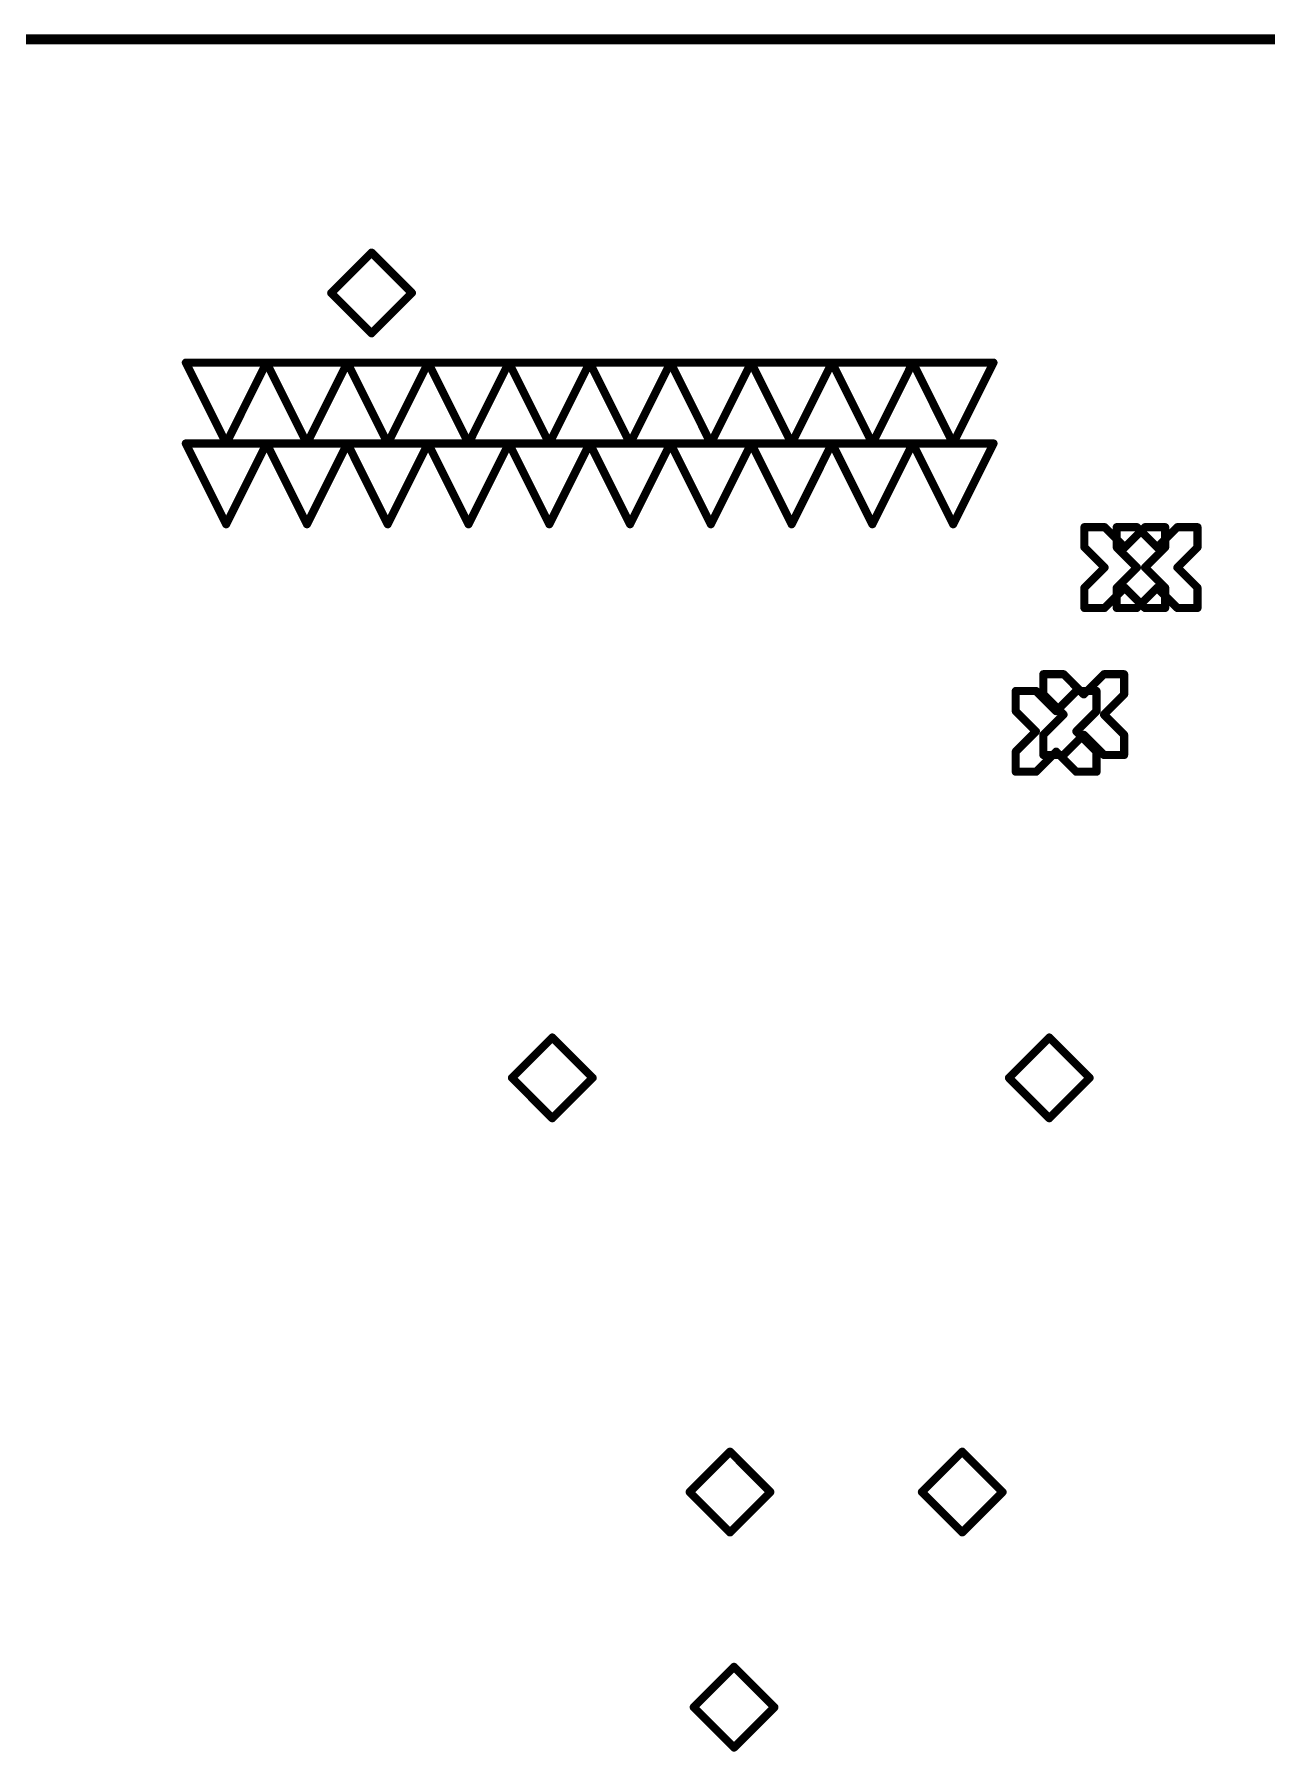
# Model space of a CAD drawing. Header units: inches. Extents: x 0 to 280, y 0 to 265.
# Drawn here: x 172.95 to 203.46, y 147.63 to 190.12 of the extents above; entities that cross this region are included whole.
import ezdxf

# ---------------------------------------------------------------- set-up
doc = ezdxf.new("R2010")
doc.units = ezdxf.units.IN
doc.layers.add('Board', color=6, linetype='Continuous')
doc.layers.add('Drill Drawing', color=1, linetype='Continuous')

msp = doc.modelspace()

# ---------------------------------------------------------------- linework, layer by layer
at = {"layer": 'Board'}
msp.add_lwpolyline([(0, 190, 0.25, 0.25, 0), (280, 190, 0.25, 0.25, 0)], format="xyseb", dxfattribs=at)
at = {"layer": 'Drill Drawing'}
for points in [[(180.3, 183.725, 0.2, 0.2, 0), (181.3, 184.725, 0.2, 0.2, 0)], [(181.3, 184.725, 0.2, 0.2, 0), (182.3, 183.725, 0.2, 0.2, 0)], [(180.3, 183.725, 0.2, 0.2, 0), (181.3, 182.725, 0.2, 0.2, 0)], [(181.3, 182.725, 0.2, 0.2, 0), (182.3, 183.725, 0.2, 0.2, 0)], [(176.7, 182, 0.2, 0.2, 0), (178.7, 182, 0.2, 0.2, 0)], [(176.7, 182, 0.2, 0.2, 0), (177.7, 180, 0.2, 0.2, 0)], [(177.7, 180, 0.2, 0.2, 0), (178.7, 182, 0.2, 0.2, 0)], [(178.7, 182, 0.2, 0.2, 0), (180.7, 182, 0.2, 0.2, 0)], [(178.7, 182, 0.2, 0.2, 0), (179.7, 180, 0.2, 0.2, 0)], [(179.7, 180, 0.2, 0.2, 0), (180.7, 182, 0.2, 0.2, 0)], [(180.7, 182, 0.2, 0.2, 0), (182.7, 182, 0.2, 0.2, 0)], [(180.7, 182, 0.2, 0.2, 0), (181.7, 180, 0.2, 0.2, 0)], [(181.7, 180, 0.2, 0.2, 0), (182.7, 182, 0.2, 0.2, 0)], [(182.7, 182, 0.2, 0.2, 0), (184.7, 182, 0.2, 0.2, 0)], [(182.7, 182, 0.2, 0.2, 0), (183.7, 180, 0.2, 0.2, 0)], [(183.7, 180, 0.2, 0.2, 0), (184.7, 182, 0.2, 0.2, 0)], [(184.7, 182, 0.2, 0.2, 0), (186.7, 182, 0.2, 0.2, 0)], [(184.7, 182, 0.2, 0.2, 0), (185.7, 180, 0.2, 0.2, 0)], [(185.7, 180, 0.2, 0.2, 0), (186.7, 182, 0.2, 0.2, 0)], [(186.7, 182, 0.2, 0.2, 0), (188.7, 182, 0.2, 0.2, 0)], [(186.7, 182, 0.2, 0.2, 0), (187.7, 180, 0.2, 0.2, 0)], [(187.7, 180, 0.2, 0.2, 0), (188.7, 182, 0.2, 0.2, 0)], [(188.7, 182, 0.2, 0.2, 0), (190.7, 182, 0.2, 0.2, 0)], [(188.7, 182, 0.2, 0.2, 0), (189.7, 180, 0.2, 0.2, 0)], [(189.7, 180, 0.2, 0.2, 0), (190.7, 182, 0.2, 0.2, 0)], [(190.7, 182, 0.2, 0.2, 0), (192.7, 182, 0.2, 0.2, 0)], [(190.7, 182, 0.2, 0.2, 0), (191.7, 180, 0.2, 0.2, 0)], [(191.7, 180, 0.2, 0.2, 0), (192.7, 182, 0.2, 0.2, 0)], [(192.7, 182, 0.2, 0.2, 0), (194.7, 182, 0.2, 0.2, 0)], [(192.7, 182, 0.2, 0.2, 0), (193.7, 180, 0.2, 0.2, 0)], [(193.7, 180, 0.2, 0.2, 0), (194.7, 182, 0.2, 0.2, 0)], [(194.7, 182, 0.2, 0.2, 0), (196.7, 182, 0.2, 0.2, 0)], [(194.7, 182, 0.2, 0.2, 0), (195.7, 180, 0.2, 0.2, 0)], [(195.7, 180, 0.2, 0.2, 0), (196.7, 182, 0.2, 0.2, 0)], [(176.7, 180, 0.2, 0.2, 0), (178.7, 180, 0.2, 0.2, 0)], [(176.7, 180, 0.2, 0.2, 0), (177.7, 178, 0.2, 0.2, 0)], [(177.7, 178, 0.2, 0.2, 0), (178.7, 180, 0.2, 0.2, 0)], [(178.7, 180, 0.2, 0.2, 0), (180.7, 180, 0.2, 0.2, 0)], [(178.7, 180, 0.2, 0.2, 0), (179.7, 178, 0.2, 0.2, 0)], [(179.7, 178, 0.2, 0.2, 0), (180.7, 180, 0.2, 0.2, 0)], [(180.7, 180, 0.2, 0.2, 0), (182.7, 180, 0.2, 0.2, 0)], [(180.7, 180, 0.2, 0.2, 0), (181.7, 178, 0.2, 0.2, 0)], [(181.7, 178, 0.2, 0.2, 0), (182.7, 180, 0.2, 0.2, 0)], [(182.7, 180, 0.2, 0.2, 0), (184.7, 180, 0.2, 0.2, 0)], [(182.7, 180, 0.2, 0.2, 0), (183.7, 178, 0.2, 0.2, 0)], [(183.7, 178, 0.2, 0.2, 0), (184.7, 180, 0.2, 0.2, 0)], [(184.7, 180, 0.2, 0.2, 0), (186.7, 180, 0.2, 0.2, 0)], [(184.7, 180, 0.2, 0.2, 0), (185.7, 178, 0.2, 0.2, 0)], [(185.7, 178, 0.2, 0.2, 0), (186.7, 180, 0.2, 0.2, 0)], [(186.7, 180, 0.2, 0.2, 0), (188.7, 180, 0.2, 0.2, 0)], [(186.7, 180, 0.2, 0.2, 0), (187.7, 178, 0.2, 0.2, 0)], [(187.7, 178, 0.2, 0.2, 0), (188.7, 180, 0.2, 0.2, 0)], [(188.7, 180, 0.2, 0.2, 0), (190.7, 180, 0.2, 0.2, 0)], [(188.7, 180, 0.2, 0.2, 0), (189.7, 178, 0.2, 0.2, 0)], [(189.7, 178, 0.2, 0.2, 0), (190.7, 180, 0.2, 0.2, 0)], [(190.7, 180, 0.2, 0.2, 0), (192.7, 180, 0.2, 0.2, 0)], [(190.7, 180, 0.2, 0.2, 0), (191.7, 178, 0.2, 0.2, 0)], [(191.7, 178, 0.2, 0.2, 0), (192.7, 180, 0.2, 0.2, 0)], [(192.7, 180, 0.2, 0.2, 0), (194.7, 180, 0.2, 0.2, 0)], [(192.7, 180, 0.2, 0.2, 0), (193.7, 178, 0.2, 0.2, 0)], [(193.7, 178, 0.2, 0.2, 0), (194.7, 180, 0.2, 0.2, 0)], [(194.7, 180, 0.2, 0.2, 0), (196.7, 180, 0.2, 0.2, 0)], [(194.7, 180, 0.2, 0.2, 0), (195.7, 178, 0.2, 0.2, 0)], [(195.7, 178, 0.2, 0.2, 0), (196.7, 180, 0.2, 0.2, 0)], [(198.95, 177.429, 0.2, 0.2, 0), (198.95, 177.929, 0.2, 0.2, 0)], [(198.95, 177.929, 0.2, 0.2, 0), (199.45, 177.929, 0.2, 0.2, 0)], [(199.45, 177.929, 0.2, 0.2, 0), (199.95, 177.429, 0.2, 0.2, 0)], [(199.75, 177.429, 0.2, 0.2, 0), (199.75, 177.929, 0.2, 0.2, 0)], [(199.75, 177.929, 0.2, 0.2, 0), (200.25, 177.929, 0.2, 0.2, 0)], [(199.95, 177.429, 0.2, 0.2, 0), (200.45, 177.929, 0.2, 0.2, 0)], [(200.25, 177.929, 0.2, 0.2, 0), (200.75, 177.429, 0.2, 0.2, 0)], [(200.45, 177.929, 0.2, 0.2, 0), (200.95, 177.929, 0.2, 0.2, 0)], [(200.75, 177.429, 0.2, 0.2, 0), (201.25, 177.929, 0.2, 0.2, 0)], [(200.95, 177.429, 0.2, 0.2, 0), (200.95, 177.929, 0.2, 0.2, 0)], [(201.25, 177.929, 0.2, 0.2, 0), (201.75, 177.929, 0.2, 0.2, 0)], [(201.75, 177.429, 0.2, 0.2, 0), (201.75, 177.929, 0.2, 0.2, 0)], [(198.95, 177.429, 0.2, 0.2, 0), (199.45, 176.929, 0.2, 0.2, 0)], [(199.75, 177.429, 0.2, 0.2, 0), (200.25, 176.929, 0.2, 0.2, 0)], [(200.45, 176.929, 0.2, 0.2, 0), (200.95, 177.429, 0.2, 0.2, 0)], [(201.25, 176.929, 0.2, 0.2, 0), (201.75, 177.429, 0.2, 0.2, 0)], [(198.95, 176.429, 0.2, 0.2, 0), (199.45, 176.929, 0.2, 0.2, 0)], [(199.75, 176.429, 0.2, 0.2, 0), (200.25, 176.929, 0.2, 0.2, 0)], [(200.45, 176.929, 0.2, 0.2, 0), (200.95, 176.429, 0.2, 0.2, 0)], [(201.25, 176.929, 0.2, 0.2, 0), (201.75, 176.429, 0.2, 0.2, 0)], [(198.95, 175.929, 0.2, 0.2, 0), (198.95, 176.429, 0.2, 0.2, 0)], [(199.45, 175.929, 0.2, 0.2, 0), (199.95, 176.429, 0.2, 0.2, 0)], [(199.75, 175.929, 0.2, 0.2, 0), (199.75, 176.429, 0.2, 0.2, 0)], [(199.95, 176.429, 0.2, 0.2, 0), (200.45, 175.929, 0.2, 0.2, 0)], [(200.25, 175.929, 0.2, 0.2, 0), (200.75, 176.429, 0.2, 0.2, 0)], [(200.75, 176.429, 0.2, 0.2, 0), (201.25, 175.929, 0.2, 0.2, 0)], [(200.95, 175.929, 0.2, 0.2, 0), (200.95, 176.429, 0.2, 0.2, 0)], [(201.75, 175.929, 0.2, 0.2, 0), (201.75, 176.429, 0.2, 0.2, 0)], [(198.95, 175.929, 0.2, 0.2, 0), (199.45, 175.929, 0.2, 0.2, 0)], [(199.75, 175.929, 0.2, 0.2, 0), (200.25, 175.929, 0.2, 0.2, 0)], [(200.45, 175.929, 0.2, 0.2, 0), (200.95, 175.929, 0.2, 0.2, 0)], [(201.25, 175.929, 0.2, 0.2, 0), (201.75, 175.929, 0.2, 0.2, 0)], [(197.934, 173.79, 0.2, 0.2, 0), (197.934, 174.29, 0.2, 0.2, 0)], [(197.934, 174.29, 0.2, 0.2, 0), (198.434, 174.29, 0.2, 0.2, 0)], [(198.434, 174.29, 0.2, 0.2, 0), (198.934, 173.79, 0.2, 0.2, 0)], [(198.934, 173.79, 0.2, 0.2, 0), (199.434, 174.29, 0.2, 0.2, 0)], [(199.434, 174.29, 0.2, 0.2, 0), (199.934, 174.29, 0.2, 0.2, 0)], [(199.934, 173.79, 0.2, 0.2, 0), (199.934, 174.29, 0.2, 0.2, 0)], [(197.25, 173.375, 0.2, 0.2, 0), (197.25, 173.875, 0.2, 0.2, 0)], [(197.25, 173.875, 0.2, 0.2, 0), (197.75, 173.875, 0.2, 0.2, 0)], [(197.75, 173.875, 0.2, 0.2, 0), (198.25, 173.375, 0.2, 0.2, 0)], [(197.934, 173.79, 0.2, 0.2, 0), (198.434, 173.29, 0.2, 0.2, 0)], [(198.25, 173.375, 0.2, 0.2, 0), (198.75, 173.875, 0.2, 0.2, 0)], [(198.75, 173.875, 0.2, 0.2, 0), (199.25, 173.875, 0.2, 0.2, 0)], [(199.25, 173.375, 0.2, 0.2, 0), (199.25, 173.875, 0.2, 0.2, 0)], [(199.434, 173.29, 0.2, 0.2, 0), (199.934, 173.79, 0.2, 0.2, 0)], [(197.25, 173.375, 0.2, 0.2, 0), (197.75, 172.875, 0.2, 0.2, 0)], [(198.75, 172.875, 0.2, 0.2, 0), (199.25, 173.375, 0.2, 0.2, 0)], [(197.25, 172.375, 0.2, 0.2, 0), (197.75, 172.875, 0.2, 0.2, 0)], [(197.934, 172.79, 0.2, 0.2, 0), (198.434, 173.29, 0.2, 0.2, 0)], [(198.75, 172.875, 0.2, 0.2, 0), (199.25, 172.375, 0.2, 0.2, 0)], [(199.434, 173.29, 0.2, 0.2, 0), (199.934, 172.79, 0.2, 0.2, 0)], [(197.934, 172.29, 0.2, 0.2, 0), (197.934, 172.79, 0.2, 0.2, 0)], [(198.434, 172.29, 0.2, 0.2, 0), (198.934, 172.79, 0.2, 0.2, 0)], [(198.934, 172.79, 0.2, 0.2, 0), (199.434, 172.29, 0.2, 0.2, 0)], [(199.934, 172.29, 0.2, 0.2, 0), (199.934, 172.79, 0.2, 0.2, 0)], [(197.25, 171.875, 0.2, 0.2, 0), (197.25, 172.375, 0.2, 0.2, 0)], [(197.75, 171.875, 0.2, 0.2, 0), (198.25, 172.375, 0.2, 0.2, 0)], [(197.934, 172.29, 0.2, 0.2, 0), (198.434, 172.29, 0.2, 0.2, 0)], [(198.25, 172.375, 0.2, 0.2, 0), (198.75, 171.875, 0.2, 0.2, 0)], [(199.25, 171.875, 0.2, 0.2, 0), (199.25, 172.375, 0.2, 0.2, 0)], [(199.434, 172.29, 0.2, 0.2, 0), (199.934, 172.29, 0.2, 0.2, 0)], [(197.25, 171.875, 0.2, 0.2, 0), (197.75, 171.875, 0.2, 0.2, 0)], [(198.75, 171.875, 0.2, 0.2, 0), (199.25, 171.875, 0.2, 0.2, 0)], [(184.775, 164.3, 0.2, 0.2, 0), (185.775, 165.3, 0.2, 0.2, 0)], [(185.775, 165.3, 0.2, 0.2, 0), (186.775, 164.3, 0.2, 0.2, 0)], [(197.08, 164.3, 0.2, 0.2, 0), (198.08, 165.3, 0.2, 0.2, 0)], [(198.08, 165.3, 0.2, 0.2, 0), (199.08, 164.3, 0.2, 0.2, 0)], [(184.775, 164.3, 0.2, 0.2, 0), (185.775, 163.3, 0.2, 0.2, 0)], [(185.775, 163.3, 0.2, 0.2, 0), (186.775, 164.3, 0.2, 0.2, 0)], [(197.08, 164.3, 0.2, 0.2, 0), (198.08, 163.3, 0.2, 0.2, 0)], [(198.08, 163.3, 0.2, 0.2, 0), (199.08, 164.3, 0.2, 0.2, 0)], [(189.175, 154.05, 0.2, 0.2, 0), (190.175, 155.05, 0.2, 0.2, 0)], [(190.175, 155.05, 0.2, 0.2, 0), (191.175, 154.05, 0.2, 0.2, 0)], [(194.925, 154.05, 0.2, 0.2, 0), (195.925, 155.05, 0.2, 0.2, 0)], [(195.925, 155.05, 0.2, 0.2, 0), (196.925, 154.05, 0.2, 0.2, 0)], [(189.175, 154.05, 0.2, 0.2, 0), (190.175, 153.05, 0.2, 0.2, 0)], [(190.175, 153.05, 0.2, 0.2, 0), (191.175, 154.05, 0.2, 0.2, 0)], [(194.925, 154.05, 0.2, 0.2, 0), (195.925, 153.05, 0.2, 0.2, 0)], [(195.925, 153.05, 0.2, 0.2, 0), (196.925, 154.05, 0.2, 0.2, 0)], [(189.275, 148.725, 0.2, 0.2, 0), (190.275, 149.725, 0.2, 0.2, 0)], [(190.275, 149.725, 0.2, 0.2, 0), (191.275, 148.725, 0.2, 0.2, 0)], [(189.275, 148.725, 0.2, 0.2, 0), (190.275, 147.725, 0.2, 0.2, 0)], [(190.275, 147.725, 0.2, 0.2, 0), (191.275, 148.725, 0.2, 0.2, 0)]]:
    msp.add_lwpolyline(points, format="xyseb", dxfattribs=at)
for points in [[(181.25, 184.725, 0.1, 0.1, 1), (181.35, 184.725, 0.1, 0.1, 1)], [(181.25, 184.725, 0.1, 0.1, 1), (181.35, 184.725, 0.1, 0.1, 1)], [(180.25, 183.725, 0.1, 0.1, 1), (180.35, 183.725, 0.1, 0.1, 1)], [(180.25, 183.725, 0.1, 0.1, 1), (180.35, 183.725, 0.1, 0.1, 1)], [(182.25, 183.725, 0.1, 0.1, 1), (182.35, 183.725, 0.1, 0.1, 1)], [(182.25, 183.725, 0.1, 0.1, 1), (182.35, 183.725, 0.1, 0.1, 1)], [(181.25, 182.725, 0.1, 0.1, 1), (181.35, 182.725, 0.1, 0.1, 1)], [(181.25, 182.725, 0.1, 0.1, 1), (181.35, 182.725, 0.1, 0.1, 1)], [(176.65, 182, 0.1, 0.1, 1), (176.75, 182, 0.1, 0.1, 1)], [(176.65, 182, 0.1, 0.1, 1), (176.75, 182, 0.1, 0.1, 1)], [(178.65, 182, 0.1, 0.1, 1), (178.75, 182, 0.1, 0.1, 1)], [(178.65, 182, 0.1, 0.1, 1), (178.75, 182, 0.1, 0.1, 1)], [(178.65, 182, 0.1, 0.1, 1), (178.75, 182, 0.1, 0.1, 1)], [(178.65, 182, 0.1, 0.1, 1), (178.75, 182, 0.1, 0.1, 1)], [(180.65, 182, 0.1, 0.1, 1), (180.75, 182, 0.1, 0.1, 1)], [(180.65, 182, 0.1, 0.1, 1), (180.75, 182, 0.1, 0.1, 1)], [(180.65, 182, 0.1, 0.1, 1), (180.75, 182, 0.1, 0.1, 1)], [(180.65, 182, 0.1, 0.1, 1), (180.75, 182, 0.1, 0.1, 1)], [(182.65, 182, 0.1, 0.1, 1), (182.75, 182, 0.1, 0.1, 1)], [(182.65, 182, 0.1, 0.1, 1), (182.75, 182, 0.1, 0.1, 1)], [(182.65, 182, 0.1, 0.1, 1), (182.75, 182, 0.1, 0.1, 1)], [(182.65, 182, 0.1, 0.1, 1), (182.75, 182, 0.1, 0.1, 1)], [(184.65, 182, 0.1, 0.1, 1), (184.75, 182, 0.1, 0.1, 1)], [(184.65, 182, 0.1, 0.1, 1), (184.75, 182, 0.1, 0.1, 1)], [(184.65, 182, 0.1, 0.1, 1), (184.75, 182, 0.1, 0.1, 1)], [(184.65, 182, 0.1, 0.1, 1), (184.75, 182, 0.1, 0.1, 1)], [(186.65, 182, 0.1, 0.1, 1), (186.75, 182, 0.1, 0.1, 1)], [(186.65, 182, 0.1, 0.1, 1), (186.75, 182, 0.1, 0.1, 1)], [(186.65, 182, 0.1, 0.1, 1), (186.75, 182, 0.1, 0.1, 1)], [(186.65, 182, 0.1, 0.1, 1), (186.75, 182, 0.1, 0.1, 1)], [(188.65, 182, 0.1, 0.1, 1), (188.75, 182, 0.1, 0.1, 1)], [(188.65, 182, 0.1, 0.1, 1), (188.75, 182, 0.1, 0.1, 1)], [(188.65, 182, 0.1, 0.1, 1), (188.75, 182, 0.1, 0.1, 1)], [(188.65, 182, 0.1, 0.1, 1), (188.75, 182, 0.1, 0.1, 1)], [(190.65, 182, 0.1, 0.1, 1), (190.75, 182, 0.1, 0.1, 1)], [(190.65, 182, 0.1, 0.1, 1), (190.75, 182, 0.1, 0.1, 1)], [(190.65, 182, 0.1, 0.1, 1), (190.75, 182, 0.1, 0.1, 1)], [(190.65, 182, 0.1, 0.1, 1), (190.75, 182, 0.1, 0.1, 1)], [(192.65, 182, 0.1, 0.1, 1), (192.75, 182, 0.1, 0.1, 1)], [(192.65, 182, 0.1, 0.1, 1), (192.75, 182, 0.1, 0.1, 1)], [(192.65, 182, 0.1, 0.1, 1), (192.75, 182, 0.1, 0.1, 1)], [(192.65, 182, 0.1, 0.1, 1), (192.75, 182, 0.1, 0.1, 1)], [(194.65, 182, 0.1, 0.1, 1), (194.75, 182, 0.1, 0.1, 1)], [(194.65, 182, 0.1, 0.1, 1), (194.75, 182, 0.1, 0.1, 1)], [(194.65, 182, 0.1, 0.1, 1), (194.75, 182, 0.1, 0.1, 1)], [(194.65, 182, 0.1, 0.1, 1), (194.75, 182, 0.1, 0.1, 1)], [(196.65, 182, 0.1, 0.1, 1), (196.75, 182, 0.1, 0.1, 1)], [(196.65, 182, 0.1, 0.1, 1), (196.75, 182, 0.1, 0.1, 1)], [(176.65, 180, 0.1, 0.1, 1), (176.75, 180, 0.1, 0.1, 1)], [(176.65, 180, 0.1, 0.1, 1), (176.75, 180, 0.1, 0.1, 1)], [(177.65, 180, 0.1, 0.1, 1), (177.75, 180, 0.1, 0.1, 1)], [(177.65, 180, 0.1, 0.1, 1), (177.75, 180, 0.1, 0.1, 1)], [(178.65, 180, 0.1, 0.1, 1), (178.75, 180, 0.1, 0.1, 1)], [(178.65, 180, 0.1, 0.1, 1), (178.75, 180, 0.1, 0.1, 1)], [(178.65, 180, 0.1, 0.1, 1), (178.75, 180, 0.1, 0.1, 1)], [(178.65, 180, 0.1, 0.1, 1), (178.75, 180, 0.1, 0.1, 1)], [(179.65, 180, 0.1, 0.1, 1), (179.75, 180, 0.1, 0.1, 1)], [(179.65, 180, 0.1, 0.1, 1), (179.75, 180, 0.1, 0.1, 1)], [(180.65, 180, 0.1, 0.1, 1), (180.75, 180, 0.1, 0.1, 1)], [(180.65, 180, 0.1, 0.1, 1), (180.75, 180, 0.1, 0.1, 1)], [(180.65, 180, 0.1, 0.1, 1), (180.75, 180, 0.1, 0.1, 1)], [(180.65, 180, 0.1, 0.1, 1), (180.75, 180, 0.1, 0.1, 1)], [(181.65, 180, 0.1, 0.1, 1), (181.75, 180, 0.1, 0.1, 1)], [(181.65, 180, 0.1, 0.1, 1), (181.75, 180, 0.1, 0.1, 1)], [(182.65, 180, 0.1, 0.1, 1), (182.75, 180, 0.1, 0.1, 1)], [(182.65, 180, 0.1, 0.1, 1), (182.75, 180, 0.1, 0.1, 1)], [(182.65, 180, 0.1, 0.1, 1), (182.75, 180, 0.1, 0.1, 1)], [(182.65, 180, 0.1, 0.1, 1), (182.75, 180, 0.1, 0.1, 1)], [(183.65, 180, 0.1, 0.1, 1), (183.75, 180, 0.1, 0.1, 1)], [(183.65, 180, 0.1, 0.1, 1), (183.75, 180, 0.1, 0.1, 1)], [(184.65, 180, 0.1, 0.1, 1), (184.75, 180, 0.1, 0.1, 1)], [(184.65, 180, 0.1, 0.1, 1), (184.75, 180, 0.1, 0.1, 1)], [(184.65, 180, 0.1, 0.1, 1), (184.75, 180, 0.1, 0.1, 1)], [(184.65, 180, 0.1, 0.1, 1), (184.75, 180, 0.1, 0.1, 1)], [(185.65, 180, 0.1, 0.1, 1), (185.75, 180, 0.1, 0.1, 1)], [(185.65, 180, 0.1, 0.1, 1), (185.75, 180, 0.1, 0.1, 1)], [(186.65, 180, 0.1, 0.1, 1), (186.75, 180, 0.1, 0.1, 1)], [(186.65, 180, 0.1, 0.1, 1), (186.75, 180, 0.1, 0.1, 1)], [(186.65, 180, 0.1, 0.1, 1), (186.75, 180, 0.1, 0.1, 1)], [(186.65, 180, 0.1, 0.1, 1), (186.75, 180, 0.1, 0.1, 1)], [(187.65, 180, 0.1, 0.1, 1), (187.75, 180, 0.1, 0.1, 1)], [(187.65, 180, 0.1, 0.1, 1), (187.75, 180, 0.1, 0.1, 1)], [(188.65, 180, 0.1, 0.1, 1), (188.75, 180, 0.1, 0.1, 1)], [(188.65, 180, 0.1, 0.1, 1), (188.75, 180, 0.1, 0.1, 1)], [(188.65, 180, 0.1, 0.1, 1), (188.75, 180, 0.1, 0.1, 1)], [(188.65, 180, 0.1, 0.1, 1), (188.75, 180, 0.1, 0.1, 1)], [(189.65, 180, 0.1, 0.1, 1), (189.75, 180, 0.1, 0.1, 1)], [(189.65, 180, 0.1, 0.1, 1), (189.75, 180, 0.1, 0.1, 1)], [(190.65, 180, 0.1, 0.1, 1), (190.75, 180, 0.1, 0.1, 1)], [(190.65, 180, 0.1, 0.1, 1), (190.75, 180, 0.1, 0.1, 1)], [(190.65, 180, 0.1, 0.1, 1), (190.75, 180, 0.1, 0.1, 1)], [(190.65, 180, 0.1, 0.1, 1), (190.75, 180, 0.1, 0.1, 1)], [(191.65, 180, 0.1, 0.1, 1), (191.75, 180, 0.1, 0.1, 1)], [(191.65, 180, 0.1, 0.1, 1), (191.75, 180, 0.1, 0.1, 1)], [(192.65, 180, 0.1, 0.1, 1), (192.75, 180, 0.1, 0.1, 1)], [(192.65, 180, 0.1, 0.1, 1), (192.75, 180, 0.1, 0.1, 1)], [(192.65, 180, 0.1, 0.1, 1), (192.75, 180, 0.1, 0.1, 1)], [(192.65, 180, 0.1, 0.1, 1), (192.75, 180, 0.1, 0.1, 1)], [(193.65, 180, 0.1, 0.1, 1), (193.75, 180, 0.1, 0.1, 1)], [(193.65, 180, 0.1, 0.1, 1), (193.75, 180, 0.1, 0.1, 1)], [(194.65, 180, 0.1, 0.1, 1), (194.75, 180, 0.1, 0.1, 1)], [(194.65, 180, 0.1, 0.1, 1), (194.75, 180, 0.1, 0.1, 1)], [(194.65, 180, 0.1, 0.1, 1), (194.75, 180, 0.1, 0.1, 1)], [(194.65, 180, 0.1, 0.1, 1), (194.75, 180, 0.1, 0.1, 1)], [(195.65, 180, 0.1, 0.1, 1), (195.75, 180, 0.1, 0.1, 1)], [(195.65, 180, 0.1, 0.1, 1), (195.75, 180, 0.1, 0.1, 1)], [(196.65, 180, 0.1, 0.1, 1), (196.75, 180, 0.1, 0.1, 1)], [(196.65, 180, 0.1, 0.1, 1), (196.75, 180, 0.1, 0.1, 1)], [(177.65, 178, 0.1, 0.1, 1), (177.75, 178, 0.1, 0.1, 1)], [(177.65, 178, 0.1, 0.1, 1), (177.75, 178, 0.1, 0.1, 1)], [(179.65, 178, 0.1, 0.1, 1), (179.75, 178, 0.1, 0.1, 1)], [(179.65, 178, 0.1, 0.1, 1), (179.75, 178, 0.1, 0.1, 1)], [(181.65, 178, 0.1, 0.1, 1), (181.75, 178, 0.1, 0.1, 1)], [(181.65, 178, 0.1, 0.1, 1), (181.75, 178, 0.1, 0.1, 1)], [(183.65, 178, 0.1, 0.1, 1), (183.75, 178, 0.1, 0.1, 1)], [(183.65, 178, 0.1, 0.1, 1), (183.75, 178, 0.1, 0.1, 1)], [(185.65, 178, 0.1, 0.1, 1), (185.75, 178, 0.1, 0.1, 1)], [(185.65, 178, 0.1, 0.1, 1), (185.75, 178, 0.1, 0.1, 1)], [(187.65, 178, 0.1, 0.1, 1), (187.75, 178, 0.1, 0.1, 1)], [(187.65, 178, 0.1, 0.1, 1), (187.75, 178, 0.1, 0.1, 1)], [(189.65, 178, 0.1, 0.1, 1), (189.75, 178, 0.1, 0.1, 1)], [(189.65, 178, 0.1, 0.1, 1), (189.75, 178, 0.1, 0.1, 1)], [(191.65, 178, 0.1, 0.1, 1), (191.75, 178, 0.1, 0.1, 1)], [(191.65, 178, 0.1, 0.1, 1), (191.75, 178, 0.1, 0.1, 1)], [(193.65, 178, 0.1, 0.1, 1), (193.75, 178, 0.1, 0.1, 1)], [(193.65, 178, 0.1, 0.1, 1), (193.75, 178, 0.1, 0.1, 1)], [(195.65, 178, 0.1, 0.1, 1), (195.75, 178, 0.1, 0.1, 1)], [(195.65, 178, 0.1, 0.1, 1), (195.75, 178, 0.1, 0.1, 1)], [(198.9, 177.929, 0.1, 0.1, 1), (199, 177.929, 0.1, 0.1, 1)], [(198.9, 177.929, 0.1, 0.1, 1), (199, 177.929, 0.1, 0.1, 1)], [(199.4, 177.929, 0.1, 0.1, 1), (199.5, 177.929, 0.1, 0.1, 1)], [(199.4, 177.929, 0.1, 0.1, 1), (199.5, 177.929, 0.1, 0.1, 1)], [(199.7, 177.929, 0.1, 0.1, 1), (199.8, 177.929, 0.1, 0.1, 1)], [(199.7, 177.929, 0.1, 0.1, 1), (199.8, 177.929, 0.1, 0.1, 1)], [(200.2, 177.929, 0.1, 0.1, 1), (200.3, 177.929, 0.1, 0.1, 1)], [(200.2, 177.929, 0.1, 0.1, 1), (200.3, 177.929, 0.1, 0.1, 1)], [(200.4, 177.929, 0.1, 0.1, 1), (200.5, 177.929, 0.1, 0.1, 1)], [(200.4, 177.929, 0.1, 0.1, 1), (200.5, 177.929, 0.1, 0.1, 1)], [(200.9, 177.929, 0.1, 0.1, 1), (201, 177.929, 0.1, 0.1, 1)], [(200.9, 177.929, 0.1, 0.1, 1), (201, 177.929, 0.1, 0.1, 1)], [(201.2, 177.929, 0.1, 0.1, 1), (201.3, 177.929, 0.1, 0.1, 1)], [(201.2, 177.929, 0.1, 0.1, 1), (201.3, 177.929, 0.1, 0.1, 1)], [(201.7, 177.929, 0.1, 0.1, 1), (201.8, 177.929, 0.1, 0.1, 1)], [(201.7, 177.929, 0.1, 0.1, 1), (201.8, 177.929, 0.1, 0.1, 1)], [(198.9, 177.429, 0.1, 0.1, 1), (199, 177.429, 0.1, 0.1, 1)], [(198.9, 177.429, 0.1, 0.1, 1), (199, 177.429, 0.1, 0.1, 1)], [(199.7, 177.429, 0.1, 0.1, 1), (199.8, 177.429, 0.1, 0.1, 1)], [(199.7, 177.429, 0.1, 0.1, 1), (199.8, 177.429, 0.1, 0.1, 1)], [(199.9, 177.429, 0.1, 0.1, 1), (200, 177.429, 0.1, 0.1, 1)], [(199.9, 177.429, 0.1, 0.1, 1), (200, 177.429, 0.1, 0.1, 1)], [(200.7, 177.429, 0.1, 0.1, 1), (200.8, 177.429, 0.1, 0.1, 1)], [(200.7, 177.429, 0.1, 0.1, 1), (200.8, 177.429, 0.1, 0.1, 1)], [(200.9, 177.429, 0.1, 0.1, 1), (201, 177.429, 0.1, 0.1, 1)], [(200.9, 177.429, 0.1, 0.1, 1), (201, 177.429, 0.1, 0.1, 1)], [(201.7, 177.429, 0.1, 0.1, 1), (201.8, 177.429, 0.1, 0.1, 1)], [(201.7, 177.429, 0.1, 0.1, 1), (201.8, 177.429, 0.1, 0.1, 1)], [(199.4, 176.929, 0.1, 0.1, 1), (199.5, 176.929, 0.1, 0.1, 1)], [(199.4, 176.929, 0.1, 0.1, 1), (199.5, 176.929, 0.1, 0.1, 1)], [(200.2, 176.929, 0.1, 0.1, 1), (200.3, 176.929, 0.1, 0.1, 1)], [(200.2, 176.929, 0.1, 0.1, 1), (200.3, 176.929, 0.1, 0.1, 1)], [(200.4, 176.929, 0.1, 0.1, 1), (200.5, 176.929, 0.1, 0.1, 1)], [(200.4, 176.929, 0.1, 0.1, 1), (200.5, 176.929, 0.1, 0.1, 1)], [(201.2, 176.929, 0.1, 0.1, 1), (201.3, 176.929, 0.1, 0.1, 1)], [(201.2, 176.929, 0.1, 0.1, 1), (201.3, 176.929, 0.1, 0.1, 1)], [(198.9, 176.429, 0.1, 0.1, 1), (199, 176.429, 0.1, 0.1, 1)], [(198.9, 176.429, 0.1, 0.1, 1), (199, 176.429, 0.1, 0.1, 1)], [(199.7, 176.429, 0.1, 0.1, 1), (199.8, 176.429, 0.1, 0.1, 1)], [(199.7, 176.429, 0.1, 0.1, 1), (199.8, 176.429, 0.1, 0.1, 1)], [(199.9, 176.429, 0.1, 0.1, 1), (200, 176.429, 0.1, 0.1, 1)], [(199.9, 176.429, 0.1, 0.1, 1), (200, 176.429, 0.1, 0.1, 1)], [(200.7, 176.429, 0.1, 0.1, 1), (200.8, 176.429, 0.1, 0.1, 1)], [(200.7, 176.429, 0.1, 0.1, 1), (200.8, 176.429, 0.1, 0.1, 1)], [(200.9, 176.429, 0.1, 0.1, 1), (201, 176.429, 0.1, 0.1, 1)], [(200.9, 176.429, 0.1, 0.1, 1), (201, 176.429, 0.1, 0.1, 1)], [(201.7, 176.429, 0.1, 0.1, 1), (201.8, 176.429, 0.1, 0.1, 1)], [(201.7, 176.429, 0.1, 0.1, 1), (201.8, 176.429, 0.1, 0.1, 1)], [(198.9, 175.929, 0.1, 0.1, 1), (199, 175.929, 0.1, 0.1, 1)], [(198.9, 175.929, 0.1, 0.1, 1), (199, 175.929, 0.1, 0.1, 1)], [(199.4, 175.929, 0.1, 0.1, 1), (199.5, 175.929, 0.1, 0.1, 1)], [(199.4, 175.929, 0.1, 0.1, 1), (199.5, 175.929, 0.1, 0.1, 1)], [(199.7, 175.929, 0.1, 0.1, 1), (199.8, 175.929, 0.1, 0.1, 1)], [(199.7, 175.929, 0.1, 0.1, 1), (199.8, 175.929, 0.1, 0.1, 1)], [(200.2, 175.929, 0.1, 0.1, 1), (200.3, 175.929, 0.1, 0.1, 1)], [(200.2, 175.929, 0.1, 0.1, 1), (200.3, 175.929, 0.1, 0.1, 1)], [(200.4, 175.929, 0.1, 0.1, 1), (200.5, 175.929, 0.1, 0.1, 1)], [(200.4, 175.929, 0.1, 0.1, 1), (200.5, 175.929, 0.1, 0.1, 1)], [(200.9, 175.929, 0.1, 0.1, 1), (201, 175.929, 0.1, 0.1, 1)], [(200.9, 175.929, 0.1, 0.1, 1), (201, 175.929, 0.1, 0.1, 1)], [(201.2, 175.929, 0.1, 0.1, 1), (201.3, 175.929, 0.1, 0.1, 1)], [(201.2, 175.929, 0.1, 0.1, 1), (201.3, 175.929, 0.1, 0.1, 1)], [(201.7, 175.929, 0.1, 0.1, 1), (201.8, 175.929, 0.1, 0.1, 1)], [(201.7, 175.929, 0.1, 0.1, 1), (201.8, 175.929, 0.1, 0.1, 1)], [(197.884, 174.29, 0.1, 0.1, 1), (197.984, 174.29, 0.1, 0.1, 1)], [(197.884, 174.29, 0.1, 0.1, 1), (197.984, 174.29, 0.1, 0.1, 1)], [(198.384, 174.29, 0.1, 0.1, 1), (198.484, 174.29, 0.1, 0.1, 1)], [(198.384, 174.29, 0.1, 0.1, 1), (198.484, 174.29, 0.1, 0.1, 1)], [(199.384, 174.29, 0.1, 0.1, 1), (199.484, 174.29, 0.1, 0.1, 1)], [(199.384, 174.29, 0.1, 0.1, 1), (199.484, 174.29, 0.1, 0.1, 1)], [(199.884, 174.29, 0.1, 0.1, 1), (199.984, 174.29, 0.1, 0.1, 1)], [(199.884, 174.29, 0.1, 0.1, 1), (199.984, 174.29, 0.1, 0.1, 1)], [(197.2, 173.875, 0.1, 0.1, 1), (197.3, 173.875, 0.1, 0.1, 1)], [(197.2, 173.875, 0.1, 0.1, 1), (197.3, 173.875, 0.1, 0.1, 1)], [(197.7, 173.875, 0.1, 0.1, 1), (197.8, 173.875, 0.1, 0.1, 1)], [(197.7, 173.875, 0.1, 0.1, 1), (197.8, 173.875, 0.1, 0.1, 1)], [(197.884, 173.79, 0.1, 0.1, 1), (197.984, 173.79, 0.1, 0.1, 1)], [(197.884, 173.79, 0.1, 0.1, 1), (197.984, 173.79, 0.1, 0.1, 1)], [(198.7, 173.875, 0.1, 0.1, 1), (198.8, 173.875, 0.1, 0.1, 1)], [(198.7, 173.875, 0.1, 0.1, 1), (198.8, 173.875, 0.1, 0.1, 1)], [(198.884, 173.79, 0.1, 0.1, 1), (198.984, 173.79, 0.1, 0.1, 1)], [(198.884, 173.79, 0.1, 0.1, 1), (198.984, 173.79, 0.1, 0.1, 1)], [(199.2, 173.875, 0.1, 0.1, 1), (199.3, 173.875, 0.1, 0.1, 1)], [(199.2, 173.875, 0.1, 0.1, 1), (199.3, 173.875, 0.1, 0.1, 1)], [(199.884, 173.79, 0.1, 0.1, 1), (199.984, 173.79, 0.1, 0.1, 1)], [(199.884, 173.79, 0.1, 0.1, 1), (199.984, 173.79, 0.1, 0.1, 1)], [(197.2, 173.375, 0.1, 0.1, 1), (197.3, 173.375, 0.1, 0.1, 1)], [(197.2, 173.375, 0.1, 0.1, 1), (197.3, 173.375, 0.1, 0.1, 1)], [(198.2, 173.375, 0.1, 0.1, 1), (198.3, 173.375, 0.1, 0.1, 1)], [(198.2, 173.375, 0.1, 0.1, 1), (198.3, 173.375, 0.1, 0.1, 1)], [(199.2, 173.375, 0.1, 0.1, 1), (199.3, 173.375, 0.1, 0.1, 1)], [(199.2, 173.375, 0.1, 0.1, 1), (199.3, 173.375, 0.1, 0.1, 1)], [(197.7, 172.875, 0.1, 0.1, 1), (197.8, 172.875, 0.1, 0.1, 1)], [(197.7, 172.875, 0.1, 0.1, 1), (197.8, 172.875, 0.1, 0.1, 1)], [(198.384, 173.29, 0.1, 0.1, 1), (198.484, 173.29, 0.1, 0.1, 1)], [(198.384, 173.29, 0.1, 0.1, 1), (198.484, 173.29, 0.1, 0.1, 1)], [(198.7, 172.875, 0.1, 0.1, 1), (198.8, 172.875, 0.1, 0.1, 1)], [(198.7, 172.875, 0.1, 0.1, 1), (198.8, 172.875, 0.1, 0.1, 1)], [(199.384, 173.29, 0.1, 0.1, 1), (199.484, 173.29, 0.1, 0.1, 1)], [(199.384, 173.29, 0.1, 0.1, 1), (199.484, 173.29, 0.1, 0.1, 1)], [(197.884, 172.79, 0.1, 0.1, 1), (197.984, 172.79, 0.1, 0.1, 1)], [(197.884, 172.79, 0.1, 0.1, 1), (197.984, 172.79, 0.1, 0.1, 1)], [(198.884, 172.79, 0.1, 0.1, 1), (198.984, 172.79, 0.1, 0.1, 1)], [(198.884, 172.79, 0.1, 0.1, 1), (198.984, 172.79, 0.1, 0.1, 1)], [(199.884, 172.79, 0.1, 0.1, 1), (199.984, 172.79, 0.1, 0.1, 1)], [(199.884, 172.79, 0.1, 0.1, 1), (199.984, 172.79, 0.1, 0.1, 1)], [(197.2, 172.375, 0.1, 0.1, 1), (197.3, 172.375, 0.1, 0.1, 1)], [(197.2, 172.375, 0.1, 0.1, 1), (197.3, 172.375, 0.1, 0.1, 1)], [(197.884, 172.29, 0.1, 0.1, 1), (197.984, 172.29, 0.1, 0.1, 1)], [(197.884, 172.29, 0.1, 0.1, 1), (197.984, 172.29, 0.1, 0.1, 1)], [(198.2, 172.375, 0.1, 0.1, 1), (198.3, 172.375, 0.1, 0.1, 1)], [(198.2, 172.375, 0.1, 0.1, 1), (198.3, 172.375, 0.1, 0.1, 1)], [(198.384, 172.29, 0.1, 0.1, 1), (198.484, 172.29, 0.1, 0.1, 1)], [(198.384, 172.29, 0.1, 0.1, 1), (198.484, 172.29, 0.1, 0.1, 1)], [(199.2, 172.375, 0.1, 0.1, 1), (199.3, 172.375, 0.1, 0.1, 1)], [(199.2, 172.375, 0.1, 0.1, 1), (199.3, 172.375, 0.1, 0.1, 1)], [(199.384, 172.29, 0.1, 0.1, 1), (199.484, 172.29, 0.1, 0.1, 1)], [(199.384, 172.29, 0.1, 0.1, 1), (199.484, 172.29, 0.1, 0.1, 1)], [(199.884, 172.29, 0.1, 0.1, 1), (199.984, 172.29, 0.1, 0.1, 1)], [(199.884, 172.29, 0.1, 0.1, 1), (199.984, 172.29, 0.1, 0.1, 1)], [(197.2, 171.875, 0.1, 0.1, 1), (197.3, 171.875, 0.1, 0.1, 1)], [(197.2, 171.875, 0.1, 0.1, 1), (197.3, 171.875, 0.1, 0.1, 1)], [(197.7, 171.875, 0.1, 0.1, 1), (197.8, 171.875, 0.1, 0.1, 1)], [(197.7, 171.875, 0.1, 0.1, 1), (197.8, 171.875, 0.1, 0.1, 1)], [(198.7, 171.875, 0.1, 0.1, 1), (198.8, 171.875, 0.1, 0.1, 1)], [(198.7, 171.875, 0.1, 0.1, 1), (198.8, 171.875, 0.1, 0.1, 1)], [(199.2, 171.875, 0.1, 0.1, 1), (199.3, 171.875, 0.1, 0.1, 1)], [(199.2, 171.875, 0.1, 0.1, 1), (199.3, 171.875, 0.1, 0.1, 1)], [(185.725, 165.3, 0.1, 0.1, 1), (185.825, 165.3, 0.1, 0.1, 1)], [(185.725, 165.3, 0.1, 0.1, 1), (185.825, 165.3, 0.1, 0.1, 1)], [(198.03, 165.3, 0.1, 0.1, 1), (198.13, 165.3, 0.1, 0.1, 1)], [(198.03, 165.3, 0.1, 0.1, 1), (198.13, 165.3, 0.1, 0.1, 1)], [(184.725, 164.3, 0.1, 0.1, 1), (184.825, 164.3, 0.1, 0.1, 1)], [(184.725, 164.3, 0.1, 0.1, 1), (184.825, 164.3, 0.1, 0.1, 1)], [(186.725, 164.3, 0.1, 0.1, 1), (186.825, 164.3, 0.1, 0.1, 1)], [(186.725, 164.3, 0.1, 0.1, 1), (186.825, 164.3, 0.1, 0.1, 1)], [(197.03, 164.3, 0.1, 0.1, 1), (197.13, 164.3, 0.1, 0.1, 1)], [(197.03, 164.3, 0.1, 0.1, 1), (197.13, 164.3, 0.1, 0.1, 1)], [(199.03, 164.3, 0.1, 0.1, 1), (199.13, 164.3, 0.1, 0.1, 1)], [(199.03, 164.3, 0.1, 0.1, 1), (199.13, 164.3, 0.1, 0.1, 1)], [(185.725, 163.3, 0.1, 0.1, 1), (185.825, 163.3, 0.1, 0.1, 1)], [(185.725, 163.3, 0.1, 0.1, 1), (185.825, 163.3, 0.1, 0.1, 1)], [(198.03, 163.3, 0.1, 0.1, 1), (198.13, 163.3, 0.1, 0.1, 1)], [(198.03, 163.3, 0.1, 0.1, 1), (198.13, 163.3, 0.1, 0.1, 1)], [(190.125, 155.05, 0.1, 0.1, 1), (190.225, 155.05, 0.1, 0.1, 1)], [(190.125, 155.05, 0.1, 0.1, 1), (190.225, 155.05, 0.1, 0.1, 1)], [(195.875, 155.05, 0.1, 0.1, 1), (195.975, 155.05, 0.1, 0.1, 1)], [(195.875, 155.05, 0.1, 0.1, 1), (195.975, 155.05, 0.1, 0.1, 1)], [(189.125, 154.05, 0.1, 0.1, 1), (189.225, 154.05, 0.1, 0.1, 1)], [(189.125, 154.05, 0.1, 0.1, 1), (189.225, 154.05, 0.1, 0.1, 1)], [(191.125, 154.05, 0.1, 0.1, 1), (191.225, 154.05, 0.1, 0.1, 1)], [(191.125, 154.05, 0.1, 0.1, 1), (191.225, 154.05, 0.1, 0.1, 1)], [(194.875, 154.05, 0.1, 0.1, 1), (194.975, 154.05, 0.1, 0.1, 1)], [(194.875, 154.05, 0.1, 0.1, 1), (194.975, 154.05, 0.1, 0.1, 1)], [(196.875, 154.05, 0.1, 0.1, 1), (196.975, 154.05, 0.1, 0.1, 1)], [(196.875, 154.05, 0.1, 0.1, 1), (196.975, 154.05, 0.1, 0.1, 1)], [(190.125, 153.05, 0.1, 0.1, 1), (190.225, 153.05, 0.1, 0.1, 1)], [(190.125, 153.05, 0.1, 0.1, 1), (190.225, 153.05, 0.1, 0.1, 1)], [(195.875, 153.05, 0.1, 0.1, 1), (195.975, 153.05, 0.1, 0.1, 1)], [(195.875, 153.05, 0.1, 0.1, 1), (195.975, 153.05, 0.1, 0.1, 1)], [(190.225, 149.725, 0.1, 0.1, 1), (190.325, 149.725, 0.1, 0.1, 1)], [(190.225, 149.725, 0.1, 0.1, 1), (190.325, 149.725, 0.1, 0.1, 1)], [(189.225, 148.725, 0.1, 0.1, 1), (189.325, 148.725, 0.1, 0.1, 1)], [(189.225, 148.725, 0.1, 0.1, 1), (189.325, 148.725, 0.1, 0.1, 1)], [(191.225, 148.725, 0.1, 0.1, 1), (191.325, 148.725, 0.1, 0.1, 1)], [(191.225, 148.725, 0.1, 0.1, 1), (191.325, 148.725, 0.1, 0.1, 1)], [(190.225, 147.725, 0.1, 0.1, 1), (190.325, 147.725, 0.1, 0.1, 1)], [(190.225, 147.725, 0.1, 0.1, 1), (190.325, 147.725, 0.1, 0.1, 1)]]:
    msp.add_lwpolyline(points, format="xyseb", close=True, dxfattribs=at)

doc.saveas('drawing.dxf')
